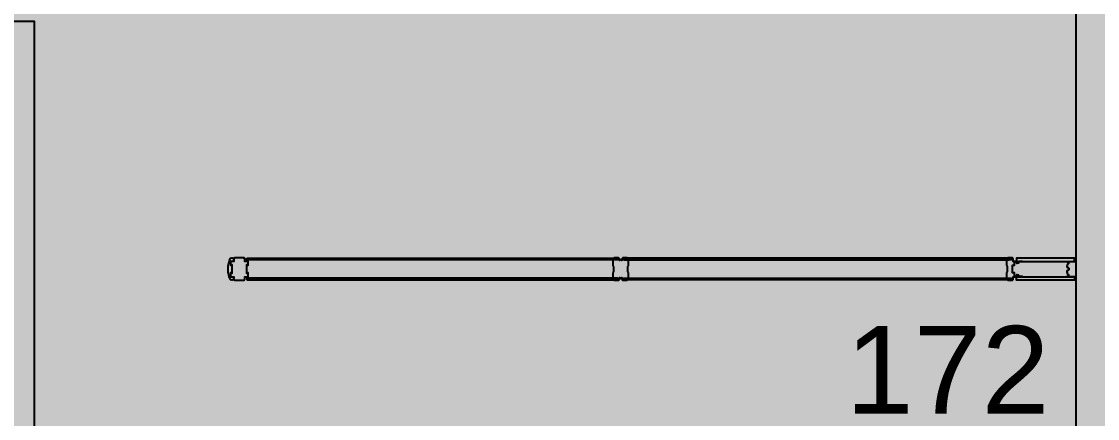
# Model space of a CAD drawing. Header units: metres. Extents: x -331 to 2982, y 362 to 2539.
# Drawn here: x 772.959 to 777.878, y 1628.262 to 1630.074 of the extents above; entities that cross this region are included whole.
import ezdxf

# ---------------------------------------------------------------- set-up
doc = ezdxf.new("R2010")
doc.units = ezdxf.units.M
doc.linetypes.add('XR_BL2_3 PAV$0$CONTINUOUS', pattern=[0])
doc.layers.add('_salas', color=251, linetype='Continuous', plot=False)
for name, color, linetype in [('ALV', 251, 'Continuous'), ('CX', 251, 'Continuous'), ('Div', 251, 'Continuous'), ('Texto_Salas', 251, 'Continuous'), ('vid', 251, 'Continuous')]:
    doc.layers.add(name, color=color, linetype=linetype)
doc.styles.add('X3G_ENTITY_142278E1', font='arial.ttf', dxfattribs={"height": 0.4})

msp = doc.modelspace()

# ---------------------------------------------------------------- hatches: boundary and pattern name
at = {"layer": '_salas', "transparency": 33554559}
h = msp.add_hatch(color=256, dxfattribs=at)
h.dxf.hatch_style = 1
h.paths.add_polyline_path([(870.3790004178522, 1637.729323201039), (851.6290007293983, 1637.729323280427), (851.6290007293974, 1639.284324326052), (851.2989999810188, 1639.284324326051), (851.2989999810188, 1637.729324511683), (840.5640011069281, 1637.729324511683), (840.5640011069277, 1639.284324326051), (840.2340003585491, 1639.28432432605), (840.2340003585491, 1637.729322654399), (765.2390002925649, 1637.729322654398), (765.2389987089477, 1626.380059628968), (765.4289975181387, 1626.38006349896), (765.4289975181387, 1626.577053964125), (765.6149776489724, 1626.764323779398), (769.3501084914014, 1626.76502974595), (769.3825654941575, 1626.773023327954), (769.4342398769513, 1626.813558261207), (770.1915816380133, 1627.570301263611), (770.2046631134658, 1627.583382739063), (770.2290003518701, 1627.5743237794), (771.624034632332, 1627.5743237794), (773.019068912794, 1627.5743237794), (773.0434061511983, 1627.583382739063), (773.0564876266508, 1627.570301263611), (773.8138293877128, 1626.813558261207), (773.8655037705066, 1626.773023327954), (773.897988488055, 1626.76502292029), (777.5273219668379, 1626.76502292029), (777.8669292907362, 1626.425415596394), (777.8810714264878, 1626.425415596257), (778.2206787502437, 1626.76502292029), (781.8500122290266, 1626.76502292029), (781.882496946575, 1626.773023327954), (781.9341713293688, 1626.813558261207), (782.6915130904308, 1627.570301263611), (782.7045945658833, 1627.583382739063), (782.7289318042876, 1627.5743237794), (784.1239660847496, 1627.5743237794), (785.5190003652115, 1627.5743237794), (785.5433376036158, 1627.583382739063), (785.5564190790683, 1627.570301263611), (786.3137608401303, 1626.813558261207), (786.3654352229241, 1626.773023327954), (786.3979199404725, 1626.76502292029), (790.02725341927, 1626.76502292029), (790.3668607431682, 1626.425415596394), (790.3739318109692, 1626.432486664202), (790.7206102026757, 1626.76502292029), (794.3499436814586, 1626.76502292029), (794.382428399007, 1626.773023327954), (794.4341027818009, 1626.813558261207), (795.1914445428629, 1627.570301263611), (795.2045260183154, 1627.583382739063), (795.2288632567197, 1627.5743237794), (796.6238975371816, 1627.5743237794), (798.0189318176435, 1627.5743237794), (798.0432690560478, 1627.583382739063), (798.0563505315004, 1627.570301263611), (798.8136922925623, 1626.813558261207), (798.8653666753562, 1626.773023327954), (798.8978513929046, 1626.76502292029), (802.5272534055794, 1626.76502292029), (802.8668607294776, 1626.425415596394), (802.8739317972859, 1626.432486664202), (803.2206101889851, 1626.76502292029), (806.8499436677826, 1626.76502292029), (806.882428385331, 1626.773023327954), (806.9341027681248, 1626.813558261207), (807.6914445291868, 1627.570301263611), (807.7045260046393, 1627.583382739063), (807.7288632430436, 1627.5743237794), (809.1238975235055, 1627.5743237794), (810.5189318039675, 1627.5743237794), (810.5432690423718, 1627.583382739063), (810.5563505178243, 1627.570301263611), (811.3136922788863, 1626.813558261207), (811.3653666616801, 1626.773023327954), (811.3978513792285, 1626.76502292029), (815.0271848580114, 1626.76502292029), (815.3667921819097, 1626.425415596394), (815.3738632497107, 1626.432486664202), (815.7205416414172, 1626.76502292029), (819.3498751202001, 1626.76502292029), (819.3823598377485, 1626.773023327954), (819.4340342205423, 1626.813558261207), (820.1913759816043, 1627.570301263611), (820.2044574570568, 1627.583382739063), (820.2287946954611, 1627.5743237794), (821.6238289759231, 1627.5743237794), (823.018863256385, 1627.5743237794), (823.0432004947893, 1627.583382739063), (823.0562819702418, 1627.570301263611), (823.8136237313038, 1626.813558261207), (823.8652981140976, 1626.773023327954), (823.897782831646, 1626.76502292029), (827.5276687021014, 1626.76502292029), (827.8672760259997, 1626.425415596394), (827.874347093808, 1626.432486664202), (828.2210254855072, 1626.76502292029), (831.8503589642901, 1626.76502292029), (831.8828436818385, 1626.773023327954), (831.9345180646324, 1626.813558261207), (832.6918598256943, 1627.570301263611), (832.7049413011468, 1627.583382739063), (832.7292785395512, 1627.5743237794), (834.1243128200131, 1627.5743237794), (835.519347100475, 1627.5743237794), (835.5436843388793, 1627.583382739063), (835.5567658143318, 1627.570301263611), (836.3141075753938, 1626.813558261207), (836.3657819581877, 1626.773023327954), (836.3982666757361, 1626.76502292029), (840.0415346418758, 1626.76502292029), (840.3740708979617, 1626.432486664205), (840.7559085598004, 1626.814324326047), (840.4741414373702, 1627.096091448476), (840.4741414373702, 1628.05432432604), (841.2340003585473, 1628.05432432604), (841.2340003585477, 1629.894324326046), (849.6075001085542, 1629.894324326034), (849.6075001085501, 1626.814324326045), (849.7475001085622, 1626.814324326045), (849.747500108544, 1627.574324326038), (851.494034632341, 1627.574323779393), (852.8890689128029, 1627.574323779393), (852.9134061512073, 1627.583382739056), (852.9264876266598, 1627.570301263604), (853.6838293877217, 1626.8135582612), (853.7355037705156, 1626.773023327947), (853.767988488064, 1626.765022920283), (857.3973219668542, 1626.765022920283), (857.7369292907524, 1626.425415596386), (857.7440003585534, 1626.432486664195), (858.0906787502599, 1626.765022920283), (861.7200122290428, 1626.765022920283), (861.7524969465912, 1626.773023327947), (861.8041713293851, 1626.8135582612), (862.5615130904471, 1627.570301263604), (862.5745945658996, 1627.583382739056), (862.5989318043039, 1627.574323779393), (863.9939660847658, 1627.574323779393), (865.3890003652277, 1627.574323779393), (865.413337603632, 1627.583382739056), (865.4264190790846, 1627.570301263604), (866.1837608401465, 1626.8135582612), (866.2354352229404, 1626.773023327947), (866.2678922256964, 1626.765029745943), (870.0030230681255, 1626.764323779391), (870.1890031989592, 1626.577053964118), (870.1890031989592, 1626.380063498952), (870.3790019929907, 1626.380059628961), (870.3790019929907, 1626.380063274118)])
h = msp.add_hatch(color=256, dxfattribs=at)
h.dxf.hatch_style = 1
h.paths.add_polyline_path([(870.3990004179873, 1637.749323200903), (851.6490007295333, 1637.749323280291), (851.6490007295324, 1639.304324325915), (851.3189999811539, 1639.304324325915), (851.3189999811539, 1637.749324511547), (840.5840011070632, 1637.749324511547), (840.5840011070627, 1639.304324325914), (840.2540003586842, 1639.304324325914), (840.2540003586842, 1637.749322654262), (765.2590002927, 1637.749322654262), (765.2589987090828, 1626.400059628831), (765.4489975182737, 1626.400063498823), (765.4489975182737, 1626.597053963988), (765.6349776491074, 1626.784323779262), (769.3701084915365, 1626.785029745814), (769.4025654942925, 1626.793023327818), (769.4542398770864, 1626.83355826107), (770.2115816381483, 1627.590301263475), (770.2246631136009, 1627.603382738927), (770.2490003520052, 1627.594323779264), (771.6440346324671, 1627.594323779264), (773.039068912929, 1627.594323779264), (773.0634061513333, 1627.603382738927), (773.0764876267858, 1627.590301263475), (773.8338293878478, 1626.83355826107), (773.8855037706417, 1626.793023327818), (773.9179884881901, 1626.785022920154), (777.547321966973, 1626.785022920154), (777.8869292908712, 1626.445415596257), (777.8940003586795, 1626.452486664065), (778.2406787503787, 1626.785022920154), (781.8700122291616, 1626.785022920154), (781.90249694671, 1626.793023327818), (781.9541713295039, 1626.833558261071), (782.7115130905659, 1627.590301263475), (782.7245945660184, 1627.603382738927), (782.7489318044227, 1627.594323779264), (784.1439660848846, 1627.594323779264), (785.5390003653465, 1627.594323779264), (785.5633376037508, 1627.603382738927), (785.5764190792033, 1627.590301263475), (786.3337608402653, 1626.83355826107), (786.3854352230592, 1626.793023327818), (786.4179199406076, 1626.785022920154), (790.047253419405, 1626.785022920154), (790.3868607433033, 1626.445415596257), (790.3939318111043, 1626.452486664065), (790.7406102028108, 1626.785022920154), (794.3699436815937, 1626.785022920154), (794.4024283991421, 1626.793023327818), (794.454102781936, 1626.83355826107), (795.2114445429979, 1627.590301263475), (795.2245260184504, 1627.603382738927), (795.2488632568547, 1627.594323779264), (796.6438975373167, 1627.594323779264), (798.0389318177786, 1627.594323779264), (798.0632690561829, 1627.603382738927), (798.0763505316354, 1627.590301263475), (798.8336922926974, 1626.83355826107), (798.8853666754912, 1626.793023327818), (798.9178513930397, 1626.785022920154), (802.5472534057144, 1626.785022920154), (802.8868607296126, 1626.445415596257), (802.8939317974209, 1626.452486664065), (803.2406101891202, 1626.785022920154), (806.8699436679176, 1626.785022920154), (806.902428385466, 1626.793023327818), (806.9541027682599, 1626.83355826107), (807.7114445293219, 1627.590301263475), (807.7245260047744, 1627.603382738927), (807.7488632431787, 1627.594323779264), (809.1438975236406, 1627.594323779264), (810.5389318041025, 1627.594323779264), (810.5632690425068, 1627.603382738927), (810.5763505179593, 1627.590301263475), (811.3336922790213, 1626.83355826107), (811.3853666618152, 1626.793023327818), (811.4178513793636, 1626.785022920154), (815.0471848581465, 1626.785022920154), (815.3867921820447, 1626.445415596257), (815.3938632498457, 1626.452486664065), (815.7405416415522, 1626.785022920154), (819.3698751203351, 1626.785022920154), (819.4023598378835, 1626.793023327818), (819.4540342206774, 1626.83355826107), (820.2113759817394, 1627.590301263475), (820.2244574571919, 1627.603382738927), (820.2487946955962, 1627.594323779264), (821.6438289760581, 1627.594323779264), (823.03886325652, 1627.594323779264), (823.0632004949243, 1627.603382738927), (823.0762819703768, 1627.590301263475), (823.8336237314388, 1626.83355826107), (823.8852981142327, 1626.793023327818), (823.9177828317811, 1626.785022920154), (827.5476687022365, 1626.785022920154), (827.8872760261347, 1626.445415596257), (827.894347093943, 1626.452486664065), (828.2410254856422, 1626.785022920154), (831.8703589644251, 1626.785022920154), (831.9028436819735, 1626.793023327818), (831.9545180647674, 1626.83355826107), (832.7118598258294, 1627.590301263475), (832.7249413012819, 1627.603382738927), (832.7492785396862, 1627.594323779264), (834.1443128201481, 1627.594323779264), (835.53934710061, 1627.594323779264), (835.5636843390143, 1627.603382738927), (835.5767658144669, 1627.590301263475), (836.3341075755288, 1626.83355826107), (836.3857819583227, 1626.793023327818), (836.4182666758711, 1626.785022920154), (840.0615346420109, 1626.785022920154), (840.3940708980967, 1626.452486664069), (840.7759085599355, 1626.83432432591), (840.4941414375053, 1627.116091448339), (840.4941414375053, 1628.074324325903), (841.2540003586823, 1628.074324325903), (841.2540003586828, 1629.914324325909), (849.6275001086892, 1629.914324325897), (849.6275001086851, 1626.834324325908), (849.7675001086973, 1626.834324325908), (849.7675001086791, 1627.594324325901), (851.5140346324761, 1627.594323779257), (852.909068912938, 1627.594323779257), (852.9334061513423, 1627.60338273892), (852.9464876267948, 1627.590301263468), (853.7038293878568, 1626.833558261063), (853.7555037706506, 1626.79302332781), (853.7879884881991, 1626.785022920147), (857.4173219669892, 1626.785022920147), (857.7569292908875, 1626.44541559625), (857.7640003586885, 1626.452486664058), (858.110678750395, 1626.785022920147), (861.7400122291779, 1626.785022920147), (861.7724969467263, 1626.79302332781), (861.8241713295201, 1626.833558261063), (862.5815130905821, 1627.590301263468), (862.5945945660346, 1627.60338273892), (862.618931804439, 1627.594323779257), (864.0139660849009, 1627.594323779257), (865.4090003653628, 1627.594323779257), (865.4333376037671, 1627.60338273892), (865.4464190792196, 1627.590301263468), (866.2037608402816, 1626.833558261063), (866.2554352230754, 1626.79302332781), (866.2878922258315, 1626.785029745807), (870.0230230682605, 1626.784323779254), (870.2090031990942, 1626.597053963981), (870.2090031990942, 1626.400063498816), (870.3990019931257, 1626.400059628824), (870.3990019931257, 1626.400063273982)])

# ---------------------------------------------------------------- linework, layer by layer
at = {"layer": 'ALV'}
msp.add_line((777.779000358687, 1635.113343902409), (777.779000358687, 1627.115304123382), dxfattribs=at)
msp.add_lwpolyline([(772.8290346326107, 1627.574323779264), (773.019034632609, 1627.574323779264), (773.0190346326121, 1630.074323779262), (772.8790346326041, 1630.074323779262)], dxfattribs=at)
at = {"layer": 'CX'}
for points in [[(773.9203663618891, 1628.893323779261, -0.3201904333486379), (773.9109101382196, 1628.900071113598, 0.002743829070644062), (773.9075519483167, 1628.910891163275, -0.3327439622102521), (773.9080190470895, 1628.91199467836, 0.7020245469728866), (773.9073406669177, 1628.915695102693, -0.3178334455606003), (773.9065204249596, 1628.916507820623, -0.05087951904652102), (773.9036825532944, 1628.944323779261, -0.05087951904652013), (773.9065204249596, 1628.972139737899, -0.317833445561691), (773.9073406669177, 1628.972952455829, 0.7020245469701628), (773.9080190470895, 1628.976652880162, -0.3327439622087492), (773.9075519483167, 1628.977756395247, 0.002743829070644048), (773.9109101382196, 1628.988576444924, -0.3201904333486379), (773.9203663618891, 1628.995323779261), (773.9226786672475, 1628.995323779261, -0.414213562373095), (773.9276786672476, 1628.990323779261), (773.9276786672476, 1628.979323779261), (773.9147506445865, 1628.979323779261), (773.9147506445865, 1628.962323779261, 0.4142135623730952), (773.9152506445866, 1628.961823779261), (773.9162506445864, 1628.961823779261), (773.9162506445866, 1628.962823779261, -0.4142135623730971), (773.9180006445865, 1628.964573779261), (773.9197506445864, 1628.964573779261), (773.9197506445864, 1628.924073779261), (773.9180006445865, 1628.924073779261, -0.4142135623730975), (773.9162506445866, 1628.925823779261), (773.9162506445864, 1628.926823779261), (773.9152506445866, 1628.926823779261, 0.4142135623730951), (773.9147506445865, 1628.926323779261), (773.9147506445865, 1628.909323779261), (773.9276786672476, 1628.909323779261), (773.9276786672476, 1628.898323779261, -0.414213562373095), (773.9226786672475, 1628.893323779261)], [(773.9932506445866, 1628.964572524778), (773.9932506445866, 1628.961823779261), (773.9942506445864, 1628.961823779261, 0.4142135623730951), (773.9947506445865, 1628.962323779261), (773.9947506445865, 1628.979323779261), (773.9797506445866, 1628.979323779261), (773.9797506445866, 1628.990323779261, 0.4142135623730949), (773.9747506445865, 1628.995323779261), (773.9347506445865, 1628.995323779261, 0.414213562373069), (773.9297506445864, 1628.990323779261), (773.9297506445864, 1628.979323779261), (773.9147506445865, 1628.979323779261), (773.9147506445865, 1628.962323779261, 0.4142135623730952), (773.9152506445866, 1628.961823779261), (773.9162506445864, 1628.961823779261), (773.9162506445866, 1628.962823779261, -0.4142135623730971), (773.9180006445865, 1628.964573779261), (773.9197506445864, 1628.964573779261), (773.9197506445864, 1628.924073779261), (773.9180006445865, 1628.924073779261, -0.4142135623730975), (773.9162506445866, 1628.925823779261), (773.9162506445864, 1628.926823779261), (773.9152506445866, 1628.926823779261, 0.4142135623730951), (773.9147506445865, 1628.926323779261), (773.9147506445865, 1628.909323779261), (773.9297506445864, 1628.909323779261), (773.9297506445864, 1628.898323779261, 0.4142135623730949), (773.9347506445865, 1628.893323779261), (773.9547506445865, 1628.893323779261), (773.9747506445865, 1628.893323779261, 0.4142135623730949), (773.9797506445866, 1628.898323779261), (773.9797506445866, 1628.909323779261), (773.9947506445865, 1628.909323779261), (773.9947506445865, 1628.926323779261, 0.4142135623730952), (773.9942506445864, 1628.926823779261), (773.9932506445866, 1628.926823779261), (773.9932506445866, 1628.924072524778), (773.9897506445866, 1628.924072524778), (773.9897506445866, 1628.964572524778)], [(775.7001926545584, 1628.986323779281), (775.6961926545575, 1628.986323779281, 0.414213562373095), (775.6931926545569, 1628.98332377928), (775.6931859201213, 1628.988680546087, 0.4391621920304631), (775.6872082118914, 1628.995322444121), (775.6691875628746, 1628.9953225248, 0.414213562373095), (775.6681875628744, 1628.9943225248), (775.6681875628744, 1628.993822524799), (775.6831911084334, 1628.993822524799), (775.6831911084334, 1628.986522524798), (775.6683926545518, 1628.986522524798, 0.3228906173241181), (775.6626926545507, 1628.981322524797), (775.6626926545507, 1628.960975151322, 0.1372895745458148), (775.663418954395, 1628.958379869646), (775.6650026950922, 1628.955771893437, -0.1372895745458148), (775.6657289949362, 1628.953176611761), (775.6657289949362, 1628.944322524789), (775.6657289949362, 1628.935468437818, -0.1372895745458149), (775.6650026950927, 1628.932873156141), (775.663418954395, 1628.930265179932, 0.1372895745458148), (775.6626926545507, 1628.927669898256), (775.6626926545507, 1628.907322524782, 0.3228906173241181), (775.668392654552, 1628.90212252478), (775.6831911084334, 1628.90212252478), (775.6831911084334, 1628.894822524779), (775.6681875628744, 1628.894822524779), (775.6681875628744, 1628.894322524779, 0.414213562373095), (775.6691875628746, 1628.893322524779), (775.6872082118914, 1628.893322605458, 0.4391621920304631), (775.6931859201213, 1628.899964503491), (775.6931926545569, 1628.905323779264, 0.414213562373095), (775.6961926545575, 1628.902323779263), (775.7001926545584, 1628.902323779263, 0.414213562373095), (775.703192654559, 1628.905323779264), (775.7031993889948, 1628.899964503491, 0.439162192030463), (775.7091770972245, 1628.893322605458), (775.7271977462415, 1628.893322524779, 0.414213562373095), (775.7281977462417, 1628.894322524779), (775.7281977462417, 1628.894822524779), (775.7131942006818, 1628.894822524779), (775.7131942006818, 1628.90212252478), (775.7279926545641, 1628.90212252478, 0.3228906173241181), (775.7336926545654, 1628.907322524782), (775.7336926545652, 1628.927669898256, 0.1372895745458148), (775.7329663547212, 1628.930265179932), (775.7313826140235, 1628.932873156141, -0.1372895745458148), (775.730656314179, 1628.935468437818), (775.730656314179, 1628.944322524789), (775.730656314179, 1628.953176611761, -0.1372895745458148), (775.731382614023, 1628.955771893437), (775.7329663547212, 1628.958379869646, 0.1372895745458149), (775.7336926545652, 1628.960975151322), (775.7336926545652, 1628.981322524797, 0.3228906173241182), (775.7279926545643, 1628.986522524798), (775.7131942006818, 1628.986522524798), (775.7131942006818, 1628.993822524799), (775.7281977462417, 1628.993822524799), (775.7281977462417, 1628.9943225248, 0.414213562373095), (775.7271977462415, 1628.9953225248), (775.7091770972245, 1628.995322444121, 0.439162192030463), (775.7031993889948, 1628.988680546087), (775.703192654559, 1628.98332377928, 0.414213562373095)], [(777.7395948371113, 1628.956320156376), (777.7420054580969, 1628.966836038734, -0.1949544847994858), (777.7428667272779, 1628.968067220463), (777.7445192467005, 1628.969138822371, 0.3877019976669473), (777.7452014189182, 1628.971747424209), (777.743581672855, 1628.974828969702), (777.7440242573932, 1628.975061604451), (777.7464190163437, 1628.970505607177), (777.7468259956049, 1628.971235389814), (777.7468259956049, 1628.977704786761), (777.7349860212619, 1628.977704786761), (777.7349860212619, 1628.979323779261), (777.779000358687, 1628.979323779261), (777.779000358687, 1628.909323779262), (777.7349860212621, 1628.909323779262), (777.7349860212621, 1628.910942771762), (777.7468259956049, 1628.910942771762), (777.7468259956049, 1628.917412168709), (777.7464190163435, 1628.918141951347), (777.744024257393, 1628.913585954072), (777.743581672855, 1628.913818588821), (777.7452014189182, 1628.916900134314, 0.3877019976713168), (777.7445192467005, 1628.919508736152), (777.7428667272782, 1628.920580338061, -0.1949544848120537), (777.7420054580969, 1628.92181151979), (777.7395948371113, 1628.932327402147, -0.2685513100626179), (777.7410723414787, 1628.937114293931), (777.7488819585176, 1628.942154256084), (777.7488819585176, 1628.946493302439), (777.7410723414787, 1628.951533264592, -0.2685513100626193)]]:
    msp.add_lwpolyline(points, format="xyb", close=True, dxfattribs=at)
at = {"layer": 'CX', "linetype": 'XR_BL2_3 PAV$0$CONTINUOUS'}
msp.add_lwpolyline([(777.4686976641558, 1628.893325033744), (777.4869464486915, 1628.893325033744, 0.4208788488288244), (777.4927027558331, 1628.899825033744), (777.4927027558331, 1628.909526288227), (777.5127027558331, 1628.909526288227), (777.5127027558331, 1628.915481931638), (777.517604070976, 1628.914625033744), (777.5181040709758, 1628.912625033744, 0.414213562373095), (777.5211040709758, 1628.909625033744), (777.5296042426644, 1628.909625033744), (777.5359042426644, 1628.909625033744), (777.5359042426644, 1628.910825033744), (777.5296042426644, 1628.910825033744), (777.5211040709758, 1628.910825033744, -0.414213562373095), (777.519304070976, 1628.912625033744), (777.5188040709759, 1628.914825033744, 0.414213562373095), (777.5178040709759, 1628.915825033744), (777.5105994143155, 1628.917106359651, -0.2125256237114526), (777.5092520818953, 1628.918017922382), (777.5087405658701, 1628.918838993261), (777.5078149537087, 1628.918181512888), (777.5087413394019, 1628.916800374044, 0.2045059765471025), (777.5100578743568, 1628.915944336788), (777.5112027558332, 1628.915744176933), (777.5112027558332, 1628.911026288227), (777.498402755833, 1628.911026288227), (777.498402755833, 1628.927026288227), (777.489202755833, 1628.927026288227), (777.489202755833, 1628.946626288227), (777.489202755833, 1628.962026288227), (777.498402755833, 1628.962026288227), (777.498402755833, 1628.978026288227), (777.5112027558332, 1628.978026288227), (777.5112027558332, 1628.973308399521), (777.5100578743568, 1628.973108239666, 0.2045059765471025), (777.5087413394019, 1628.972252202411), (777.5078149537087, 1628.970871063566), (777.5087405658701, 1628.970213583193), (777.5092520818953, 1628.971034654073, -0.2125256237114526), (777.5105994143155, 1628.971946216803), (777.5178040709759, 1628.97322754271, 0.414213562373095), (777.5188040709759, 1628.97422754271), (777.519304070976, 1628.97642754271, -0.414213562373095), (777.5211040709758, 1628.97822754271), (777.5254042426643, 1628.97822754271), (777.5359042426644, 1628.97822754271), (777.5359042426644, 1628.97942754271), (777.5254042426643, 1628.97942754271), (777.5211040709758, 1628.97942754271, 0.414213562373095), (777.5181040709758, 1628.97642754271), (777.517604070976, 1628.97442754271), (777.5127027558331, 1628.973570644817), (777.5127027558331, 1628.979526288227), (777.4927027558331, 1628.979526288227), (777.4927027558331, 1628.98922754271, 0.4208788488288243), (777.4869464486915, 1628.99572754271), (777.4686976641558, 1628.99572754271, 0.4142135624063932), (777.4676976641554, 1628.99472754271), (777.4676976641556, 1628.99422754271), (777.4827012097121, 1628.99422754271), (777.4827012097121, 1628.98692754271), (777.4679027558332, 1628.98692754271, 0.3228906173135939), (777.4622027558332, 1628.98172754271), (777.4622027558332, 1628.96138016924, 0.1372895745442975), (777.462929055677, 1628.958784887564), (777.4645127963745, 1628.956176911355, -0.1372895745467241), (777.4652390962185, 1628.95358162968), (777.4652390962185, 1628.94432754271), (777.4652390962185, 1628.935470946775, -0.1372895745475652), (777.4645127963745, 1628.932875665099), (777.462929055677, 1628.93026768889, 0.1372895745442975), (777.4622027558332, 1628.927672407214), (777.4622027558332, 1628.907325033744, 0.3228906173177049), (777.4679027558332, 1628.902125033744), (777.4827012097121, 1628.902125033744), (777.4827012097121, 1628.894825033744), (777.4676976641558, 1628.894825033744), (777.4676976641558, 1628.894325033744, 0.4142135623064988)], format="xyb", close=True, dxfattribs=at)
at = {"layer": 'Div', "linetype": 'ByBlock'}
for points in [[(777.5076787215535, 1628.979526288227), (777.7733078590329, 1628.979526288227), (777.7733078590329, 1628.994526288227), (777.5076787215535, 1628.994526288227)], [(777.5076787215535, 1628.909121270295), (777.7733078590329, 1628.909121270295), (777.7733078590329, 1628.894121270294), (777.5076787215535, 1628.894121270295)]]:
    msp.add_lwpolyline(points, close=True, dxfattribs=at)
at = {"layer": 'vid'}
for points in [[(773.9897521907073, 1628.993823779262), (775.683191108445, 1628.993822524777), (775.683191108445, 1628.986522524778), (773.9897521907073, 1628.986523779261)], [(777.4742012097126, 1628.993822524778), (775.7131942006858, 1628.993822524778), (775.7131942006858, 1628.986522524778), (777.4742012097126, 1628.986522524778)], [(773.9897521907073, 1628.894823779261), (775.6831911084478, 1628.894825033743), (775.6831911084478, 1628.902125033743), (773.9897521907073, 1628.902123779261)], [(777.4742012097126, 1628.894825033744), (775.7131942006858, 1628.894825033744), (775.7131942006858, 1628.902125033743), (777.4742012097126, 1628.902125033743)]]:
    msp.add_lwpolyline(points, close=True, dxfattribs=at)

# ---------------------------------------------------------------- texts
at = {"layer": 'Texto_Salas', "color": 251, "style": 'X3G_ENTITY_142278E1'}
msp.add_text('172', height=0.4, dxfattribs=at).set_placement((776.7266408505003, 1628.284648388266))

doc.saveas('drawing.dxf')
